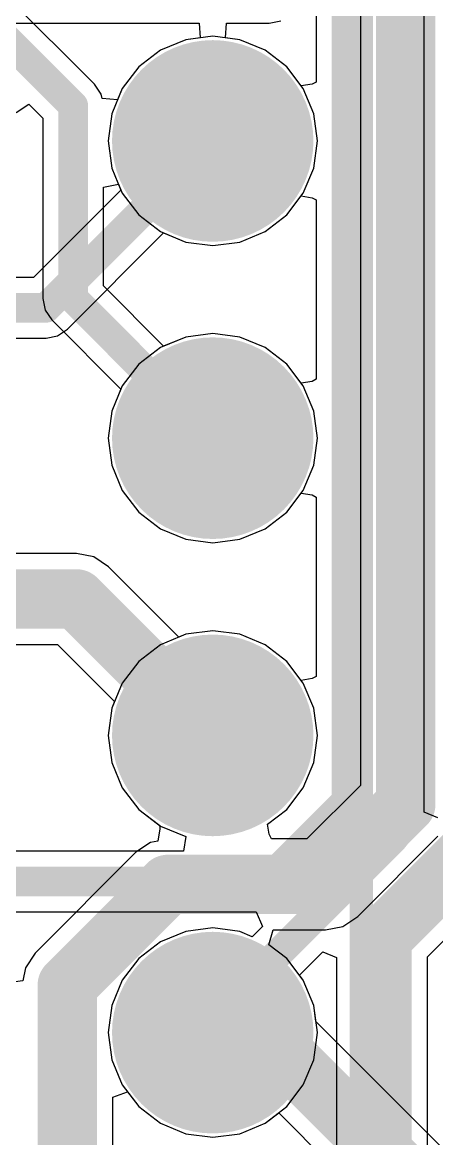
# Model space of a CAD drawing. Header units: millimetres. Extents: x 3.76 to 6.92, y 1.08 to 2.74.
# Drawn here: x 5.8748 to 6.0144, y 1.6615 to 2.037 of the extents above; entities that cross this region are included whole.
import ezdxf

# ---------------------------------------------------------------- set-up
doc = ezdxf.new("R2010")
doc.units = ezdxf.units.MM
doc.header["$MEASUREMENT"] = 0
for name, color, linetype in [('BottomLayer', 5, 'Continuous'), ('BottomSolder', 6, 'Continuous'), ('MultiLayer', 9, 'Continuous'), ('PadHoleLayer', 156, 'Continuous'), ('TopLayer', 1, 'Continuous'), ('TopOverlay', 2, 'Continuous'), ('TopSolder', 216, 'Continuous')]:
    doc.layers.add(name, color=color, linetype=linetype)

# ---------------------------------------------------------------- blocks, each defined once
blk = doc.blocks.new('JP8_C2T_81')
at = {"layer": 'BottomLayer', "const_width": 0.02992}
for points in [[(-0.26496, -0.05, 1), (-0.23504, -0.05, 1)], [(-0.16496, -0.05, 1), (-0.13504, -0.05, 1)], [(-0.06496, -0.05, 1), (-0.03504, -0.05, 1)], [(0.03504, -0.05, 1), (0.06496, -0.05, 1)]]:
    blk.add_lwpolyline(points, format="xyb", close=True, dxfattribs=at)
at = {"layer": 'BottomSolder', "const_width": 0.03392}
for points in [[(-0.26696, -0.05, 1), (-0.23304, -0.05, 1)], [(-0.16696, -0.05, 1), (-0.13304, -0.05, 1)], [(-0.06696, -0.05, 1), (-0.03304, -0.05, 1)], [(0.03304, -0.05, 1), (0.06696, -0.05, 1)]]:
    blk.add_lwpolyline(points, format="xyb", close=True, dxfattribs=at)
at = {"layer": 'MultiLayer', "const_width": 0.02992}
for points in [[(-0.26496, -0.05, 1), (-0.23504, -0.05, 1)], [(-0.16496, -0.05, 1), (-0.13504, -0.05, 1)], [(-0.06496, -0.05, 1), (-0.03504, -0.05, 1)], [(0.03504, -0.05, 1), (0.06496, -0.05, 1)]]:
    blk.add_lwpolyline(points, format="xyb", close=True, dxfattribs=at)
at = {"layer": 'PadHoleLayer', "const_width": 0.02008}
for points in [[(-0.26004, -0.05, 1), (-0.23996, -0.05, 1)], [(-0.16004, -0.05, 1), (-0.13996, -0.05, 1)], [(-0.06004, -0.05, 1), (-0.03996, -0.05, 1)], [(0.03996, -0.05, 1), (0.06004, -0.05, 1)]]:
    blk.add_lwpolyline(points, format="xyb", close=True, dxfattribs=at)
at = {"layer": 'TopLayer', "const_width": 0.02992}
for points in [[(-0.26496, -0.05, 1), (-0.23504, -0.05, 1)], [(-0.16496, -0.05, 1), (-0.13504, -0.05, 1)], [(-0.06496, -0.05, 1), (-0.03504, -0.05, 1)], [(0.03504, -0.05, 1), (0.06496, -0.05, 1)]]:
    blk.add_lwpolyline(points, format="xyb", close=True, dxfattribs=at)
at = {"layer": 'TopOverlay', "const_width": 0.00787}
blk.add_lwpolyline([(-0.40984, -0.1), (0.40985, -0.1)], dxfattribs=at)
at = {"layer": 'TopSolder', "const_width": 0.03392}
for points in [[(-0.26696, -0.05, 1), (-0.23304, -0.05, 1)], [(-0.16696, -0.05, 1), (-0.13304, -0.05, 1)], [(-0.06696, -0.05, 1), (-0.03304, -0.05, 1)], [(0.03304, -0.05, 1), (0.06696, -0.05, 1)]]:
    blk.add_lwpolyline(points, format="xyb", close=True, dxfattribs=at)

msp = doc.modelspace()

# ---------------------------------------------------------------- linework, layer by layer
at = {"layer": 'BottomLayer'}
for p, q in [((5.98871, 2.05675), (5.98871, 1.78033)), ((5.84357, 2.0368), (5.9344, 2.0368)), ((5.9344, 2.0368), (5.93473, 2.0318)), ((5.94324, 2.0318), (5.94357, 2.0368)), ((5.94357, 2.0368), (5.958, 2.0368)), ((5.958, 2.0368), (5.9619, 2.03758)), ((5.92987, 2.03116), (5.92137, 2.02765)), ((5.93473, 2.0318), (5.92987, 2.03116)), ((5.9481, 2.03116), (5.94324, 2.0318)), ((5.9566, 2.02765), (5.9481, 2.03116)), ((5.92137, 2.02765), (5.91408, 2.02205)), ((5.96389, 2.02205), (5.9566, 2.02765)), ((5.91408, 2.02205), (5.90848, 2.01475)), ((5.96949, 2.01475), (5.96389, 2.02205)), ((5.90848, 2.01475), (5.90496, 2.00626)), ((5.97301, 2.00626), (5.96949, 2.01475)), ((5.90496, 2.00626), (5.90376, 1.99714)), ((5.97421, 1.99714), (5.97301, 2.00626)), ((5.90376, 1.99714), (5.90496, 1.98803)), ((5.97301, 1.98803), (5.97421, 1.99714)), ((5.90496, 1.98803), (5.90803, 1.98061)), ((5.96949, 1.97953), (5.97301, 1.98803)), ((5.90803, 1.98061), (5.87862, 1.9512)), ((5.96389, 1.97224), (5.96949, 1.97953)), ((5.9566, 1.96664), (5.96389, 1.97224)), ((5.89005, 1.93379), (5.92245, 1.96619)), ((5.92245, 1.96619), (5.92987, 1.96312)), ((5.9481, 1.96312), (5.9566, 1.96664)), ((5.92987, 1.96312), (5.93898, 1.96192)), ((5.93898, 1.96192), (5.9481, 1.96312)), ((5.87862, 1.9512), (5.776, 1.9512)), ((5.86069, 1.9308), (5.88284, 1.9308)), ((5.88284, 1.9308), (5.88674, 1.93158)), ((5.88674, 1.93158), (5.89005, 1.93379)), ((5.92987, 1.93116), (5.92137, 1.92765)), ((5.93898, 1.93236), (5.92987, 1.93116)), ((5.9481, 1.93116), (5.93898, 1.93236)), ((5.9566, 1.92765), (5.9481, 1.93116)), ((5.92137, 1.92765), (5.91408, 1.92205)), ((5.96389, 1.92205), (5.9566, 1.92765)), ((5.91408, 1.92205), (5.90848, 1.91475)), ((5.96949, 1.91475), (5.96389, 1.92205)), ((5.90848, 1.91475), (5.90496, 1.90626)), ((5.97301, 1.90626), (5.96949, 1.91475)), ((5.90496, 1.90626), (5.90376, 1.89714)), ((5.97421, 1.89714), (5.97301, 1.90626)), ((5.90376, 1.89714), (5.90496, 1.88803)), ((5.97301, 1.88803), (5.97421, 1.89714)), ((5.90496, 1.88803), (5.90848, 1.87953)), ((5.96949, 1.87953), (5.97301, 1.88803)), ((5.90848, 1.87953), (5.91408, 1.87224)), ((5.96389, 1.87224), (5.96949, 1.87953)), ((5.91408, 1.87224), (5.92137, 1.86664)), ((5.9566, 1.86664), (5.96389, 1.87224)), ((5.92137, 1.86664), (5.92987, 1.86312)), ((5.92987, 1.86312), (5.93898, 1.86192)), ((5.93898, 1.86192), (5.9481, 1.86312)), ((5.9481, 1.86312), (5.9566, 1.86664)), ((5.89306, 1.85836), (5.84909, 1.85836)), ((5.89892, 1.85719), (5.89306, 1.85836)), ((5.90388, 1.85388), (5.89892, 1.85719)), ((5.92755, 1.8302), (5.90388, 1.85388)), ((5.92987, 1.83116), (5.92755, 1.8302)), ((5.93898, 1.83236), (5.92987, 1.83116)), ((5.9481, 1.83116), (5.93898, 1.83236)), ((5.9566, 1.82765), (5.9481, 1.83116)), ((5.86465, 1.82777), (5.88673, 1.82777)), ((5.88673, 1.82777), (5.90592, 1.80858)), ((5.96389, 1.82205), (5.9566, 1.82765)), ((5.96949, 1.81475), (5.96389, 1.82205)), ((5.97301, 1.80626), (5.96949, 1.81475)), ((5.90592, 1.80858), (5.90496, 1.80626)), ((5.90496, 1.80626), (5.90376, 1.79714)), ((5.97421, 1.79714), (5.97301, 1.80626)), ((5.90376, 1.79714), (5.90496, 1.78803)), ((5.97301, 1.78803), (5.97421, 1.79714)), ((5.90496, 1.78803), (5.90848, 1.77953)), ((5.96949, 1.77953), (5.97301, 1.78803)), ((5.98871, 1.78033), (5.97067, 1.76229)), ((5.90848, 1.77953), (5.91408, 1.77224)), ((5.96389, 1.77224), (5.96949, 1.77953)), ((5.91408, 1.77224), (5.92111, 1.76684)), ((5.95745, 1.76729), (5.96389, 1.77224)), ((5.9212, 1.76571), (5.92045, 1.76161)), ((5.92111, 1.76684), (5.9212, 1.76571)), ((5.95798, 1.76389), (5.95745, 1.76729)), ((5.92045, 1.76161), (5.91805, 1.76113)), ((5.95878, 1.76229), (5.95798, 1.76389)), ((5.97067, 1.76229), (5.95878, 1.76229)), ((5.98781, 1.73619), (6.01481, 1.76319)), ((5.91309, 1.75781), (5.87919, 1.72391)), ((5.91805, 1.76113), (5.91309, 1.75781)), ((5.98285, 1.73287), (5.98781, 1.73619)), ((5.95782, 1.72671), (5.95929, 1.73171)), ((5.95929, 1.73171), (5.977, 1.73171)), ((5.977, 1.73171), (5.98285, 1.73287)), ((5.96389, 1.72205), (5.95782, 1.72671)), ((5.87919, 1.72391), (5.87587, 1.71895)), ((5.96949, 1.71475), (5.96389, 1.72205)), ((5.87587, 1.71895), (5.87499, 1.71453)), ((5.87499, 1.71453), (5.86983, 1.71392)), ((5.97301, 1.70626), (5.96949, 1.71475)), ((5.97371, 1.70092), (5.97301, 1.70626)), ((6.01681, 1.65781), (5.97371, 1.70092)), ((5.90529, 1.67547), (5.91029, 1.67717)), ((5.90529, 1.61881), (5.90529, 1.67547)), ((5.91029, 1.67717), (5.91408, 1.67224)), ((5.91408, 1.67224), (5.92137, 1.66664)), ((5.9566, 1.66664), (5.9612, 1.67017)), ((5.9612, 1.67017), (5.99071, 1.64067)), ((5.92137, 1.66664), (5.92987, 1.66312)), ((5.9481, 1.66312), (5.9566, 1.66664)), ((5.92987, 1.66312), (5.93898, 1.66192)), ((5.93898, 1.66192), (5.9481, 1.66312))]:
    msp.add_line(p, q, dxfattribs=at)
for points, const_width in [([(6.004, 1.774), (6.004, 2.076)], 0.02), ([(5.88284, 1.941), (5.93898, 1.99714)], 0.01), ([(5.776, 1.941), (5.88284, 1.941)], 0.01), ([(5.77694, 1.84306), (5.89306, 1.84306)], 0.02), ([(5.89306, 1.84306), (5.93898, 1.79714)], 0.02), ([(5.977, 1.747), (6.004, 1.774)], 0.02), ([(5.89, 1.7131), (5.9239, 1.747)], 0.02), ([(5.9239, 1.747), (5.977, 1.747)], 0.02), ([(5.89, 1.613), (5.89, 1.7131)], 0.02), ([(5.93898, 1.69714), (5.95586, 1.69714)], 0.02), ([(5.95586, 1.69714), (6.006, 1.647)], 0.02)]:
    msp.add_lwpolyline(points, dxfattribs=dict(at, const_width=const_width))
for points, const_width in [([(5.93648, 1.99714, 1), (5.94148, 1.99714, 1)], 0.005), ([(5.88034, 1.941, 1), (5.88534, 1.941, 1)], 0.005), ([(5.88034, 1.941, 1), (5.88534, 1.941, 1)], 0.005), ([(5.88806, 1.84306, 1), (5.89806, 1.84306, 1)], 0.01), ([(5.88806, 1.84306, 1), (5.89806, 1.84306, 1)], 0.01), ([(5.93398, 1.79714, 1), (5.94398, 1.79714, 1)], 0.01), ([(5.999, 1.774, 1), (6.009, 1.774, 1)], 0.01), ([(5.999, 1.774, 1), (6.009, 1.774, 1)], 0.01), ([(5.9189, 1.747, 1), (5.9289, 1.747, 1)], 0.01), ([(5.9189, 1.747, 1), (5.9289, 1.747, 1)], 0.01), ([(5.972, 1.747, 1), (5.982, 1.747, 1)], 0.01), ([(5.972, 1.747, 1), (5.982, 1.747, 1)], 0.01), ([(5.885, 1.7131, 1), (5.895, 1.7131, 1)], 0.01), ([(5.885, 1.7131, 1), (5.895, 1.7131, 1)], 0.01), ([(5.93398, 1.69714, 1), (5.94398, 1.69714, 1)], 0.01), ([(5.95086, 1.69714, 1), (5.96086, 1.69714, 1)], 0.01), ([(5.95086, 1.69714, 1), (5.96086, 1.69714, 1)], 0.01)]:
    msp.add_lwpolyline(points, format="xyb", close=True, dxfattribs=dict(at, const_width=const_width))
at = {"layer": 'TopLayer'}
for p, q in [((6.0102, 1.77136), (6.0102, 2.088)), ((5.9738, 2.07731), (5.9738, 2.01697)), ((5.89921, 2.01621), (5.8549, 2.06052)), ((5.93898, 2.03236), (5.92987, 2.03116)), ((5.9481, 2.03116), (5.93898, 2.03236)), ((5.92987, 2.03116), (5.92137, 2.02765)), ((5.9566, 2.02765), (5.9481, 2.03116)), ((5.92137, 2.02765), (5.91408, 2.02205)), ((5.96389, 2.02205), (5.9566, 2.02765)), ((5.91408, 2.02205), (5.90848, 2.01475)), ((5.9688, 2.01564), (5.96389, 2.02205)), ((5.9738, 2.01697), (5.97242, 2.01626)), ((5.90142, 2.0129), (5.89921, 2.01621)), ((5.90848, 2.01475), (5.90691, 2.01095)), ((5.97242, 2.01626), (5.9688, 2.01564)), ((5.87283, 2.00668), (5.87707, 2.00951)), ((5.87707, 2.00951), (5.8818, 2.00478)), ((5.90171, 2.01146), (5.90142, 2.0129)), ((5.90691, 2.01095), (5.90171, 2.01146)), ((5.8818, 2.00478), (5.8818, 1.94413)), ((5.9022, 1.98164), (5.9072, 1.98263)), ((5.9022, 1.94835), (5.9022, 1.98164)), ((5.9072, 1.98263), (5.90848, 1.97953)), ((5.90848, 1.97953), (5.91408, 1.97224)), ((5.96389, 1.97224), (5.9688, 1.97864)), ((5.9688, 1.97864), (5.97242, 1.97803)), ((5.97242, 1.97803), (5.9738, 1.97731)), ((5.9738, 1.97731), (5.9738, 1.91697)), ((5.91408, 1.97224), (5.92137, 1.96664)), ((5.9566, 1.96664), (5.96389, 1.97224)), ((5.92137, 1.96664), (5.92987, 1.96312)), ((5.9481, 1.96312), (5.9566, 1.96664)), ((5.92987, 1.96312), (5.93898, 1.96192)), ((5.93898, 1.96192), (5.9481, 1.96312)), ((5.92245, 1.92809), (5.9022, 1.94835)), ((5.8818, 1.94413), (5.88258, 1.94022)), ((5.88258, 1.94022), (5.88479, 1.93692)), ((5.88479, 1.93692), (5.90803, 1.91367)), ((5.92987, 1.93116), (5.92245, 1.92809)), ((5.93898, 1.93236), (5.92987, 1.93116)), ((5.9481, 1.93116), (5.93898, 1.93236)), ((5.9566, 1.92765), (5.9481, 1.93116)), ((5.96389, 1.92205), (5.9566, 1.92765)), ((5.9688, 1.91564), (5.96389, 1.92205)), ((5.97242, 1.91626), (5.9688, 1.91564)), ((5.9738, 1.91697), (5.97242, 1.91626)), ((5.90803, 1.91367), (5.90496, 1.90626)), ((5.90496, 1.90626), (5.90376, 1.89714)), ((5.90376, 1.89714), (5.90496, 1.88803)), ((5.90496, 1.88803), (5.90848, 1.87953)), ((5.90848, 1.87953), (5.91408, 1.87224)), ((5.96389, 1.87224), (5.9688, 1.87864)), ((5.9688, 1.87864), (5.97242, 1.87803)), ((5.97242, 1.87803), (5.9738, 1.87731)), ((5.9738, 1.87731), (5.9738, 1.81697)), ((5.91408, 1.87224), (5.92137, 1.86664)), ((5.9566, 1.86664), (5.96389, 1.87224)), ((5.92137, 1.86664), (5.92987, 1.86312)), ((5.92987, 1.86312), (5.93898, 1.86192)), ((5.93898, 1.86192), (5.9481, 1.86312)), ((5.9481, 1.86312), (5.9566, 1.86664)), ((5.92987, 1.83116), (5.92137, 1.82765)), ((5.93898, 1.83236), (5.92987, 1.83116)), ((5.9481, 1.83116), (5.93898, 1.83236)), ((5.9566, 1.82765), (5.9481, 1.83116)), ((5.92137, 1.82765), (5.91408, 1.82205)), ((5.96389, 1.82205), (5.9566, 1.82765)), ((5.91408, 1.82205), (5.90848, 1.81475)), ((5.9688, 1.81564), (5.96389, 1.82205)), ((5.90848, 1.81475), (5.90496, 1.80626)), ((5.97242, 1.81626), (5.9688, 1.81564)), ((5.9738, 1.81697), (5.97242, 1.81626)), ((5.90496, 1.80626), (5.90376, 1.79714)), ((5.90376, 1.79714), (5.90496, 1.78803)), ((5.90496, 1.78803), (5.90848, 1.77953)), ((5.90848, 1.77953), (5.91408, 1.77224)), ((5.91408, 1.77224), (5.92137, 1.76664)), ((6.01482, 1.76944), (6.0102, 1.77136)), ((5.92137, 1.76664), (5.92987, 1.76312)), ((5.92987, 1.76312), (5.92916, 1.7582)), ((5.92916, 1.7582), (5.84881, 1.7582)), ((6.01129, 1.72267), (6.0328, 1.74417)), ((5.684, 1.7378), (5.95362, 1.7378)), ((5.95362, 1.7378), (5.95569, 1.7328)), ((5.93898, 1.73236), (5.92987, 1.73116)), ((5.9481, 1.73116), (5.93898, 1.73236)), ((5.95569, 1.7328), (5.9523, 1.72942)), ((5.92987, 1.73116), (5.92137, 1.72765)), ((5.9523, 1.72942), (5.9481, 1.73116)), ((5.92137, 1.72765), (5.91408, 1.72205)), ((5.96818, 1.71646), (5.97609, 1.72437)), ((5.97609, 1.72437), (5.98071, 1.72245)), ((5.91408, 1.72205), (5.90848, 1.71475)), ((5.98071, 1.72245), (5.98071, 1.63933)), ((6.01129, 1.633), (6.01129, 1.72267)), ((5.96949, 1.71475), (5.96818, 1.71646)), ((5.90848, 1.71475), (5.90496, 1.70626)), ((5.97301, 1.70626), (5.96949, 1.71475)), ((5.90496, 1.70626), (5.90376, 1.69714)), ((5.97421, 1.69714), (5.97301, 1.70626)), ((5.90376, 1.69714), (5.90496, 1.68803)), ((5.97301, 1.68803), (5.97421, 1.69714)), ((5.90496, 1.68803), (5.90848, 1.67953)), ((5.96949, 1.67953), (5.97301, 1.68803)), ((5.90848, 1.67953), (5.91408, 1.67224)), ((5.96389, 1.67224), (5.96949, 1.67953)), ((5.91408, 1.67224), (5.92137, 1.66664)), ((5.9566, 1.66664), (5.96389, 1.67224)), ((5.92137, 1.66664), (5.92987, 1.66312)), ((5.9481, 1.66312), (5.9566, 1.66664)), ((5.92987, 1.66312), (5.93898, 1.66192)), ((5.93898, 1.66192), (5.9481, 1.66312))]:
    msp.add_line(p, q, dxfattribs=at)
for points, const_width in [([(6, 1.7627), (6, 2.367)], 0.01), ([(5.984, 1.775), (5.984, 2.25213)], 0.01), ([(5.84478, 2.05622), (5.892, 2.009)], 0.01), ([(5.892, 1.94413), (5.892, 2.009)], 0.01), ([(5.892, 1.94413), (5.93898, 1.89714)], 0.01), ([(5.957, 1.748), (5.984, 1.775)], 0.01), ([(5.996, 1.729), (6.02646, 1.75946)], 0.02), ([(5.93898, 1.70168), (6, 1.7627)], 0.01), ([(5.675, 1.748), (5.957, 1.748)], 0.01), ([(5.996, 1.633), (5.996, 1.729)], 0.02), ([(5.93898, 1.69714), (5.93898, 1.70168)], 0.01)]:
    msp.add_lwpolyline(points, dxfattribs=dict(at, const_width=const_width))
for points, const_width in [([(5.8895, 2.009, 1), (5.8945, 2.009, 1)], 0.005), ([(5.8895, 2.009, 1), (5.8945, 2.009, 1)], 0.005), ([(5.8895, 1.94413, 1), (5.8945, 1.94413, 1)], 0.005), ([(5.8895, 1.94413, 1), (5.8945, 1.94413, 1)], 0.005), ([(5.93648, 1.89714, 1), (5.94148, 1.89714, 1)], 0.005), ([(5.9815, 1.775, 1), (5.9865, 1.775, 1)], 0.005), ([(5.9815, 1.775, 1), (5.9865, 1.775, 1)], 0.005), ([(5.9975, 1.7627, 1), (6.0025, 1.7627, 1)], 0.005), ([(5.9975, 1.7627, 1), (6.0025, 1.7627, 1)], 0.005), ([(5.9545, 1.748, 1), (5.9595, 1.748, 1)], 0.005), ([(5.9545, 1.748, 1), (5.9595, 1.748, 1)], 0.005), ([(5.991, 1.729, 1), (6.001, 1.729, 1)], 0.01), ([(5.991, 1.729, 1), (6.001, 1.729, 1)], 0.01), ([(5.93648, 1.70168, 1), (5.94148, 1.70168, 1)], 0.005), ([(5.93648, 1.70168, 1), (5.94148, 1.70168, 1)], 0.005), ([(5.93648, 1.69714, 1), (5.94148, 1.69714, 1)], 0.005)]:
    msp.add_lwpolyline(points, format="xyb", close=True, dxfattribs=dict(at, const_width=const_width))

# ---------------------------------------------------------------- block references
at = {"rotation": 90}
msp.add_blockref('JP8_C2T_81', (5.88898, 1.94714), dxfattribs=at)

doc.saveas('drawing.dxf')
